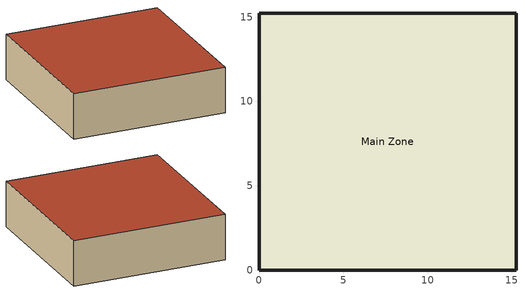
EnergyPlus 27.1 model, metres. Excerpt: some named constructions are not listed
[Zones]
Main Zone
 floor adiabatic (FLOOR): 15.24,0 0,0 0,15.24 15.24,15.24 z0
 wall outside (R13WALL): 0,0 15.24,0 15.24,15.24 0,15.24 0,0 z0:4.57
 roof outside (ROOF31): 0,15.24 0,0 15.24,0 15.24,15.24 z4.57
[Table:IndependentVariable]
Mode5_Toa: Cubic, Linear, -20, 100, Dimensionless, 12.1111, 17.33055, 22.55
Mode5_Woa: Cubic, Linear, 0, 0.03, Dimensionless, 0.00757, 0.00835, 0.00851, 0.00978, 0.01176, 0.012
Mode5_Tra: Cubic, Linear, -20, 100, Dimensionless, -100, 0, 100
Mode5_Wra: Cubic, Linear, 0, 0.03, Dimensionless, -100, 0, 100
Mode5_Ma: Cubic, Linear, 0, 1, Dimensionless, 2.19992, 2.60876, 3.0176
Mode5_OAF: Cubic, Linear, 0, 1, Dimensionless, -100, 0, 100
[Table:IndependentVariableList]
Mode5_IndependentVariableList: Mode5_Toa, Mode5_Woa, Mode5_Tra, Mode5_Wra, Mode5_Ma, Mode5_OAF
[Table:Lookup]
Mode5_Power_lookup: Mode5_IndependentVariableList, DivisorOnly, 3.0176, -9999, 9999, Dimensionless, 3497.62, 3497.62, 3497.62, 3466.13, 3466.13, 3466.13, 3434.63, 3434.63, 3434.63, 3497.62, 3497.62, 3497.62, 3466.13, 3466.13, 3466.13, 3434.63, 3434.63, 3434.63, 3497.62, 3497.62, 3497.62, 3466.13, 3466.13, 3466.13, 3434.63, 3434.63, 3434.63, 3497.62, 3497.62, 3497.62, 3466.13, 3466.13, 3466.13, 3434.63, 3434.63, 3434.63, 3497.62, 3497.62, 3497.62, 3466.13, 3466.13, 3466.13, 3434.63, 3434.63, 3434.63, 3497.62, 3497.62, 3497.62, 3466.13, 3466.13, 3466.13, 3434.63, 3434.63, 3434.63, 3497.62, 3497.62, 3497.62, 3466.13, 3466.13, 3466.13, 3434.63, 3434.63, 3434.63, 3497.62, 3497.62, 3497.62, 3466.13, 3466.13, 3466.13, 3434.63, 3434.63, 3434.63, 3497.62, 3497.62, 3497.62, 3466.13, 3466.13, 3466.13, 3434.63, 3434.63, 3434.63, 3503.17, 3503.17, 3503.17, 3471.67, 3471.67, 3471.67, 3440.18, 3440.18, 3440.18, 3503.17, 3503.17, 3503.17, 3471.67, 3471.67, 3471.67, 3440.18, 3440.18, 3440.18, 3503.17, 3503.17, 3503.17, 3471.67, 3471.67, 3471.67, 3440.18, 3440.18, 3440.18, 3503.17, 3503.17, 3503.17, 3471.67, 3471.67, 3471.67, 3440.18, 3440.18, 3440.18, 3503.17, 3503.17, 3503.17, 3471.67, 3471.67, 3471.67, 3440.18, 3440.18, 3440.18, 3503.17, 3503.17, 3503.17, 3471.67, 3471.67, 3471.67, 3440.18, 3440.18, 3440.18, 3503.17, 3503.17, 3503.17, 3471.67, 3471.67, 3471.67, 3440.18, 3440.18, 3440.18, 3503.17, 3503.17, 3503.17, 3471.67, 3471.67, 3471.67, 3440.18, 3440.18, 3440.18, 3503.17, 3503.17, 3503.17, 3471.67, 3471.67, 3471.67, 3440.18, 3440.18, 3440.18, 3504.28, 3504.28, 3504.28, 3472.79, 3472.79, 3472.79, 3441.29, 3441.29, 3441.29, 3504.28, 3504.28, 3504.28, 3472.79, 3472.79, 3472.79, 3441.29, 3441.29, 3441.29, 3504.28, 3504.28, 3504.28, 3472.79, 3472.79, 3472.79, 3441.29, 3441.29, 3441.29, 3504.28, 3504.28, 3504.28, 3472.79, 3472.79, 3472.79, 3441.29, 3441.29, 3441.29, 3504.28, 3504.28, 3504.28, 3472.79, 3472.79, 3472.79, 3441.29, 3441.29, 3441.29, 3504.28, 3504.28, 3504.28, 3472.79, 3472.79, 3472.79, 3441.29, 3441.29, 3441.29, 3504.28, 3504.28, 3504.28, 3472.79, 3472.79, 3472.79, 3441.29, 3441.29, 3441.29, 3504.28, 3504.28, 3504.28, 3472.79, 3472.79, 3472.79, 3441.29, 3441.29, 3441.29, 3504.28, 3504.28, 3504.28, 3472.79, 3472.79, 3472.79, 3441.29, 3441.29, 3441.29, 3513.26, 3513.26, 3513.26, 3481.76, 3481.76, 3481.76, 3450.27, 3450.27, 3450.27, 3513.26, 3513.26, 3513.26, 3481.76, 3481.76, 3481.76, 3450.27, 3450.27, 3450.27, 3513.26, 3513.26, 3513.26, 3481.76, 3481.76, 3481.76, 3450.27, 3450.27, 3450.27, 3513.26, 3513.26, 3513.26, 3481.76, 3481.76, 3481.76, 3450.27, 3450.27, 3450.27, 3513.26, 3513.26, 3513.26, 3481.76, 3481.76, 3481.76, 3450.27, 3450.27, 3450.27, 3513.26, 3513.26, 3513.26, 3481.76, 3481.76, 3481.76, 3450.27, 3450.27, 3450.27, 3513.26, 3513.26, 3513.26, 3481.76, 3481.76, 3481.76, 3450.27, 3450.27, 3450.27, 3513.26, 3513.26, 3513.26, 3481.76, 3481.76, 3481.76, 3450.27, 3450.27, 3450.27, 3513.26, 3513.26, 3513.26, 3481.76, 3481.76, 3481.76, 3450.27, 3450.27, 3450.27, 3527.25, 3527.25, 3527.25, 3495.75, 3495.75, 3495.75, 3464.26, 3464.26, 3464.26, 3527.25, 3527.25, 3527.25, 3495.75, 3495.75, 3495.75, 3464.26, 3464.26, 3464.26, 3527.25, 3527.25, 3527.25, 3495.75, 3495.75, 3495.75, 3464.26, 3464.26, 3464.26, 3527.25, 3527.25, 3527.25, 3495.75, 3495.75, 3495.75, 3464.26, 3464.26, 3464.26, 3527.25, 3527.25, 3527.25, 3495.75, 3495.75, 3495.75, 3464.26, 3464.26, 3464.26, 3527.25, 3527.25, 3527.25, 3495.75, 3495.75, 3495.75, 3464.26, 3464.26, 3464.26, 3527.25, 3527.25, 3527.25, 3495.75, 3495.75, 3495.75, 3464.26, 3464.26, 3464.26, 3527.25, 3527.25, 3527.25, 3495.75, 3495.75, 3495.75, 3464.26, 3464.26, 3464.26, 3527.25, 3527.25, 3527.25, 3495.75, 3495.75, 3495.75, 3464.26, 3464.26, 3464.26, 3528.94, 3528.94, 3528.94, 3497.45, 3497.45, 3497.45, 3465.95, 3465.95, 3465.95, 3528.94, 3528.94, 3528.94, 3497.45, 3497.45, 3497.45, 3465.95, 3465.95, 3465.95, 3528.94, 3528.94, 3528.94, 3497.45, 3497.45, 3497.45, 3465.95, 3465.95, 3465.95, 3528.94, 3528.94, 3528.94, 3497.45, 3497.45, 3497.45, 3465.95, 3465.95, 3465.95, 3528.94, 3528.94, 3528.94, 3497.45, 3497.45, 3497.45, 3465.95, 3465.95, 3465.95, 3528.94, 3528.94, 3528.94, 3497.45, 3497.45, 3497.45, 3465.95, 3465.95, 3465.95, 3528.94, 3528.94, 3528.94, 3497.45, 3497.45, 3497.45, 3465.95, 3465.95, 3465.95, 3528.94, 3528.94, 3528.94, 3497.45, 3497.45, 3497.45, 3465.95, 3465.95, 3465.95, 3528.94, 3528.94, 3528.94, 3497.45, 3497.45, 3497.45, 3465.95, 3465.95, 3465.95, 3446.55, 3446.55, 3446.55, 3415.06, 3415.06, 3415.06, 3383.56, 3383.56, 3383.56, 3446.55, 3446.55, 3446.55, 3415.06, 3415.06, 3415.06, 3383.56, 3383.56, 3383.56, 3446.55, 3446.55, 3446.55, 3415.06, 3415.06, 3415.06, 3383.56, 3383.56, 3383.56, 3446.55, 3446.55, 3446.55, 3415.06, 3415.06, 3415.06, 3383.56, 3383.56, 3383.56, 3446.55, 3446.55, 3446.55, 3415.06, 3415.06, 3415.06, 3383.56, 3383.56, 3383.56, 3446.55, 3446.55, 3446.55, 3415.06, 3415.06, 3415.06, 3383.56, 3383.56, 3383.56, 3446.55, 3446.55, 3446.55, 3415.06, 3415.06, 3415.06, 3383.56, 3383.56, 3383.56, 3446.55, 3446.55, 3446.55, 3415.06, 3415.06, 3415.06, 3383.56, 3383.56, 3383.56, 3446.55, 3446.55, 3446.55, 3415.06, 3415.06, 3415.06, 3383.56, 3383.56, 3383.56, 3452.08, 3452.08, 3452.08, 3420.59, 3420.59, 3420.59, 3389.1, 3389.1, 3389.1, 3452.08, 3452.08, 3452.08, 3420.59, 3420.59, 3420.59, 3389.1, 3389.1, 3389.1, 3452.08, 3452.08, 3452.08, 3420.59, 3420.59, 3420.59, 3389.1, 3389.1, 3389.1, 3452.08, 3452.08, 3452.08, 3420.59, 3420.59, 3420.59, 3389.1, 3389.1, 3389.1, 3452.08, 3452.08, 3452.08, 3420.59, 3420.59, 3420.59, 3389.1, 3389.1, 3389.1, 3452.08, 3452.08, 3452.08, 3420.59, 3420.59, 3420.59, 3389.1, 3389.1, 3389.1, 3452.08, 3452.08, 3452.08, 3420.59, 3420.59, 3420.59, 3389.1, 3389.1, 3389.1, 3452.08, 3452.08, 3452.08, 3420.59, 3420.59, 3420.59, 3389.1, 3389.1, 3389.1, 3452.08, 3452.08, 3452.08, 3420.59, 3420.59, 3420.59, 3389.1, 3389.1, 3389.1, 3453.22, 3453.22, 3453.22, 3421.72, 3421.72, 3421.72, 3390.23, 3390.23, 3390.23, 3453.22, 3453.22, 3453.22, 3421.72, 3421.72, 3421.72, 3390.23, 3390.23, 3390.23, 3453.22, 3453.22, 3453.22, 3421.72, 3421.72, 3421.72, 3390.23, 3390.23, 3390.23, 3453.22, 3453.22, 3453.22, 3421.72, 3421.72, 3421.72, 3390.23, 3390.23, 3390.23, 3453.22, 3453.22, 3453.22, 3421.72, 3421.72, 3421.72, 3390.23, 3390.23, 3390.23, 3453.22, 3453.22, 3453.22, 3421.72, 3421.72, 3421.72, 3390.23, 3390.23, 3390.23, 3453.22, 3453.22, 3453.22, 3421.72, 3421.72, 3421.72, 3390.23, 3390.23, 3390.23, 3453.22, 3453.22, 3453.22, 3421.72, 3421.72, 3421.72, 3390.23, 3390.23, 3390.23, 3453.22, 3453.22, 3453.22, 3421.72, 3421.72, 3421.72, 3390.23, 3390.23, 3390.23, 3462.21, 3462.21, 3462.21, 3430.72, 3430.72, 3430.72, 3399.22, 3399.22, 3399.22, 3462.21, 3462.21, 3462.21, 3430.72, 3430.72, 3430.72, 3399.22, 3399.22, 3399.22, 3462.21, 3462.21, 3462.21, 3430.72, 3430.72, 3430.72, 3399.22, 3399.22, 3399.22, 3462.21, 3462.21, 3462.21, 3430.72, 3430.72, 3430.72, 3399.22, 3399.22, 3399.22, 3462.21, 3462.21, 3462.21, 3430.72, 3430.72, 3430.72, 3399.22, 3399.22, 3399.22, 3462.21, 3462.21, 3462.21, 3430.72, 3430.72, 3430.72, 3399.22, 3399.22, 3399.22, 3462.21, 3462.21, 3462.21, 3430.72, 3430.72, 3430.72, 3399.22, 3399.22, 3399.22, 3462.21, 3462.21, 3462.21, 3430.72, 3430.72, 3430.72, 3399.22, 3399.22, 3399.22, 3462.21, 3462.21, 3462.21, 3430.72, 3430.72, 3430.72, 3399.22, 3399.22, 3399.22, 3476.16, 3476.16, 3476.16, 3444.67, 3444.67, 3444.67, 3413.17, 3413.17, 3413.17, 3476.16, 3476.16, 3476.16, 3444.67, 3444.67, 3444.67, 3413.17, 3413.17, 3413.17, 3476.16, 3476.16, 3476.16, 3444.67, 3444.67, 3444.67, 3413.17, 3413.17, 3413.17, 3476.16, 3476.16, 3476.16, 3444.67, 3444.67, 3444.67, 3413.17, 3413.17, 3413.17, 3476.16, 3476.16, 3476.16, 3444.67, 3444.67, 3444.67, 3413.17, 3413.17, 3413.17, 3476.16, 3476.16, 3476.16, 3444.67, 3444.67, 3444.67, 3413.17, 3413.17, 3413.17, 3476.16, 3476.16, 3476.16, 3444.67, 3444.67, 3444.67, 3413.17, 3413.17, 3413.17, 3476.16, 3476.16, 3476.16, 3444.67, 3444.67, 3444.67, 3413.17, 3413.17, 3413.17, 3476.16, 3476.16, 3476.16, 3444.67, 3444.67, 3444.67, 3413.17, 3413.17, 3413.17, 3477.87, 3477.87, 3477.87, 3446.38, 3446.38, 3446.38, 3414.89, 3414.89, 3414.89, 3477.87, 3477.87, 3477.87, 3446.38, 3446.38, 3446.38, 3414.89, 3414.89, 3414.89, 3477.87, 3477.87, 3477.87, 3446.38, 3446.38, 3446.38, 3414.89, 3414.89, 3414.89, 3477.87, 3477.87, 3477.87, 3446.38, 3446.38, 3446.38, 3414.89, 3414.89, 3414.89, 3477.87, 3477.87, 3477.87, 3446.38, 3446.38, 3446.38, 3414.89, 3414.89, 3414.89, 3477.87, 3477.87, 3477.87, 3446.38, 3446.38, 3446.38, 3414.89, 3414.89, 3414.89, 3477.87, 3477.87, 3477.87, 3446.38, 3446.38, 3446.38, 3414.89, 3414.89, 3414.89, 3477.87, 3477.87, 3477.87, 3446.38, 3446.38, 3446.38, 3414.89, 3414.89, 3414.89, 3477.87, 3477.87, 3477.87, 3446.38, 3446.38, 3446.38, 3414.89, 3414.89, 3414.89, 3395.51, 3395.51, 3395.51, 3364.01, 3364.01, 3364.01, 3332.52, 3332.52, 3332.52, 3395.51, 3395.51, 3395.51, 3364.01, 3364.01, 3364.01, 3332.52, 3332.52, 3332.52, 3395.51, 3395.51, 3395.51, 3364.01, 3364.01, 3364.01, 3332.52, 3332.52, 3332.52, 3395.51, 3395.51, 3395.51, 3364.01, 3364.01, 3364.01, 3332.52, 3332.52, 3332.52, 3395.51, 3395.51, 3395.51, 3364.01, 3364.01, 3364.01, 3332.52, 3332.52, 3332.52, 3395.51, 3395.51, 3395.51, 3364.01, 3364.01, 3364.01, 3332.52, 3332.52, 3332.52, 3395.51, 3395.51, 3395.51, 3364.01, 3364.01, 3364.01, 3332.52, 3332.52, 3332.52, 3395.51, 3395.51, 3395.51, 3364.01, 3364.01, 3364.01, 3332.52, 3332.52, 3332.52, 3395.51, 3395.51, 3395.51, 3364.01, 3364.01, 3364.01, 3332.52, 3332.52, 3332.52, 3401.02, 3401.02, 3401.02, 3369.52, 3369.52, 3369.52, 3338.03, 3338.03, 3338.03, 3401.02, 3401.02, 3401.02, 3369.52, 3369.52, 3369.52, 3338.03, 3338.03, 3338.03, 3401.02, 3401.02, 3401.02, 3369.52, 3369.52, 3369.52, 3338.03, 3338.03, 3338.03, 3401.02, 3401.02, 3401.02, 3369.52, 3369.52, 3369.52, 3338.03, 3338.03, 3338.03, 3401.02, 3401.02, 3401.02, 3369.52, 3369.52, 3369.52, 3338.03, 3338.03, 3338.03, 3401.02, 3401.02, 3401.02, 3369.52, 3369.52, 3369.52, 3338.03, 3338.03, 3338.03, 3401.02, 3401.02, 3401.02, 3369.52, 3369.52, 3369.52, 3338.03, 3338.03, 3338.03, 3401.02, 3401.02, 3401.02, 3369.52, 3369.52, 3369.52, 3338.03, 3338.03, 3338.03, 3401.02, 3401.02, 3401.02, 3369.52, 3369.52, 3369.52, 3338.03, 3338.03, 3338.03, 3402.14, 3402.14, 3402.14, 3370.65, 3370.65, 3370.65, 3339.16, 3339.16, 3339.16, 3402.14, 3402.14, 3402.14, 3370.65, 3370.65, 3370.65, 3339.16, 3339.16, 3339.16, 3402.14, 3402.14, 3402.14, 3370.65, 3370.65, 3370.65, 3339.16, 3339.16, 3339.16, 3402.14, 3402.14, 3402.14, 3370.65, 3370.65, 3370.65, 3339.16, 3339.16, 3339.16, 3402.14, 3402.14, 3402.14, 3370.65, 3370.65, 3370.65, 3339.16, 3339.16, 3339.16, 3402.14, 3402.14, 3402.14, 3370.65, 3370.65, 3370.65, 3339.16, 3339.16, 3339.16, 3402.14, 3402.14, 3402.14, 3370.65, 3370.65, 3370.65, 3339.16, 3339.16, 3339.16, 3402.14, 3402.14, 3402.14, 3370.65, 3370.65, 3370.65, 3339.16, 3339.16, 3339.16, 3402.14, 3402.14, 3402.14, 3370.65, 3370.65, 3370.65, 3339.16, 3339.16, 3339.16, 3411.14, 3411.14, 3411.14, 3379.65, 3379.65, 3379.65, 3348.15, 3348.15, 3348.15, 3411.14, 3411.14, 3411.14, 3379.65, 3379.65, 3379.65, 3348.15, 3348.15, 3348.15, 3411.14, 3411.14, 3411.14, 3379.65, 3379.65, 3379.65, 3348.15, 3348.15, 3348.15, 3411.14, 3411.14, 3411.14, 3379.65, 3379.65, 3379.65, 3348.15, 3348.15, 3348.15, 3411.14, 3411.14, 3411.14, 3379.65, 3379.65, 3379.65, 3348.15, 3348.15, 3348.15, 3411.14, 3411.14, 3411.14, 3379.65, 3379.65, 3379.65, 3348.15, 3348.15, 3348.15, 3411.14, 3411.14, 3411.14, 3379.65, 3379.65, 3379.65, 3348.15, 3348.15, 3348.15, 3411.14, 3411.14, 3411.14, 3379.65, 3379.65, 3379.65, 3348.15, 3348.15, 3348.15, 3411.14, 3411.14, 3411.14, 3379.65, 3379.65, 3379.65, 3348.15, 3348.15, 3348.15, 3425.11, 3425.11, 3425.11, 3393.62, 3393.62, 3393.62, 3362.12, 3362.12, 3362.12, 3425.11, 3425.11, 3425.11, 3393.62, 3393.62, 3393.62, 3362.12, 3362.12, 3362.12, 3425.11, 3425.11, 3425.11, 3393.62, 3393.62, 3393.62, 3362.12, 3362.12, 3362.12, 3425.11, 3425.11, 3425.11, 3393.62, 3393.62, 3393.62, 3362.12, 3362.12, 3362.12, 3425.11, 3425.11, 3425.11, 3393.62, 3393.62, 3393.62, 3362.12, 3362.12, 3362.12, 3425.11, 3425.11, 3425.11, 3393.62, 3393.62, 3393.62, 3362.12, 3362.12, 3362.12, 3425.11, 3425.11, 3425.11, 3393.62, 3393.62, 3393.62, 3362.12, 3362.12, 3362.12, 3425.11, 3425.11, 3425.11, 3393.62, 3393.62, 3393.62, 3362.12, 3362.12, 3362.12, 3425.11, 3425.11, 3425.11, 3393.62, 3393.62, 3393.62, 3362.12, 3362.12, 3362.12, 3426.8, 3426.8, 3426.8, 3395.3, 3395.3, 3395.3, 3363.81, 3363.81, 3363.81, 3426.8, 3426.8, 3426.8, 3395.3, 3395.3, 3395.3, 3363.81, 3363.81, 3363.81, 3426.8, 3426.8, 3426.8, 3395.3, 3395.3, 3395.3, 3363.81, 3363.81, 3363.81, 3426.8, 3426.8, 3426.8, 3395.3, 3395.3, 3395.3, 3363.81, 3363.81, 3363.81, 3426.8, 3426.8, 3426.8, 3395.3, 3395.3, 3395.3, 3363.81, 3363.81, 3363.81, 3426.8, 3426.8, 3426.8, 3395.3, 3395.3, 3395.3, 3363.81, 3363.81, 3363.81, 3426.8, 3426.8, 3426.8, 3395.3, 3395.3, 3395.3, 3363.81, 3363.81, 3363.81, 3426.8, 3426.8, 3426.8, 3395.3, 3395.3, 3395.3, 3363.81, 3363.81, 3363.81, 3426.8, 3426.8, 3426.8, 3395.3, 3395.3, 3395.3, 3363.81, 3363.81, 3363.81
Mode5_FanPower_lookup: Mode5_IndependentVariableList, DivisorOnly, 3.0176, -9999, 9999, Dimensionless, 3250, 3250, 3250, 3250, 3250, 3250, 3250, 3250, 3250, 3250, 3250, 3250, 3250, 3250, 3250, 3250, 3250, 3250, 3250, 3250, 3250, 3250, 3250, 3250, 3250, 3250, 3250, 3250, 3250, 3250, 3250, 3250, 3250, 3250, 3250, 3250, 3250, 3250, 3250, 3250, 3250, 3250, 3250, 3250, 3250, 3250, 3250, 3250, 3250, 3250, 3250, 3250, 3250, 3250, 3250, 3250, 3250, 3250, 3250, 3250, 3250, 3250, 3250, 3250, 3250, 3250, 3250, 3250, 3250, 3250, 3250, 3250, 3250, 3250, 3250, 3250, 3250, 3250, 3250, 3250, 3250, 3250, 3250, 3250, 3250, 3250, 3250, 3250, 3250, 3250, 3250, 3250, 3250, 3250, 3250, 3250, 3250, 3250, 3250, 3250, 3250, 3250, 3250, 3250, 3250, 3250, 3250, 3250, 3250, 3250, 3250, 3250, 3250, 3250, 3250, 3250, 3250, 3250, 3250, 3250, 3250, 3250, 3250, 3250, 3250, 3250, 3250, 3250, 3250, 3250, 3250, 3250, 3250, 3250, 3250, 3250, 3250, 3250, 3250, 3250, 3250, 3250, 3250, 3250, 3250, 3250, 3250, 3250, 3250, 3250, 3250, 3250, 3250, 3250, 3250, 3250, 3250, 3250, 3250, 3250, 3250, 3250, 3250, 3250, 3250, 3250, 3250, 3250, 3250, 3250, 3250, 3250, 3250, 3250, 3250, 3250, 3250, 3250, 3250, 3250, 3250, 3250, 3250, 3250, 3250, 3250, 3250, 3250, 3250, 3250, 3250, 3250, 3250, 3250, 3250, 3250, 3250, 3250, 3250, 3250, 3250, 3250, 3250, 3250, 3250, 3250, 3250, 3250, 3250, 3250, 3250, 3250, 3250, 3250, 3250, 3250, 3250, 3250, 3250, 3250, 3250, 3250, 3250, 3250, 3250, 3250, 3250, 3250, 3250, 3250, 3250, 3250, 3250, 3250, 3250, 3250, 3250, 3250, 3250, 3250, 3250, 3250, 3250, 3250, 3250, 3250, 3250, 3250, 3250, 3250, 3250, 3250, 3250, 3250, 3250, 3250, 3250, 3250, 3250, 3250, 3250, 3250, 3250, 3250, 3250, 3250, 3250, 3250, 3250, 3250, 3250, 3250, 3250, 3250, 3250, 3250, 3250, 3250, 3250, 3250, 3250, 3250, 3250, 3250, 3250, 3250, 3250, 3250, 3250, 3250, 3250, 3250, 3250, 3250, 3250, 3250, 3250, 3250, 3250, 3250, 3250, 3250, 3250, 3250, 3250, 3250, 3250, 3250, 3250, 3250, 3250, 3250, 3250, 3250, 3250, 3250, 3250, 3250, 3250, 3250, 3250, 3250, 3250, 3250, 3250, 3250, 3250, 3250, 3250, 3250, 3250, 3250, 3250, 3250, 3250, 3250, 3250, 3250, 3250, 3250, 3250, 3250, 3250, 3250, 3250, 3250, 3250, 3250, 3250, 3250, 3250, 3250, 3250, 3250, 3250, 3250, 3250, 3250, 3250, 3250, 3250, 3250, 3250, 3250, 3250, 3250, 3250, 3250, 3250, 3250, 3250, 3250, 3250, 3250, 3250, 3250, 3250, 3250, 3250, 3250, 3250, 3250, 3250, 3250, 3250, 3250, 3250, 3250, 3250, 3250, 3250, 3250, 3250, 3250, 3250, 3250, 3250, 3250, 3250, 3250, 3250, 3250, 3250, 3250, 3250, 3250, 3250, 3250, 3250, 3250, 3250, 3250, 3250, 3250, 3250, 3250, 3250, 3250, 3250, 3250, 3250, 3250, 3250, 3250, 3250, 3250, 3250, 3250, 3250, 3250, 3250, 3250, 3250, 3250, 3250, 3250, 3250, 3250, 3250, 3250, 3250, 3250, 3250, 3250, 3250, 3250, 3250, 3250, 3250, 3250, 3250, 3250, 3250, 3250, 3250, 3250, 3250, 3250, 3250, 3250, 3250, 3250, 3250, 3250, 3250, 3250, 3250, 3250, 3250, 3250, 3250, 3250, 3250, 3250, 3250, 3250, 3250, 3250, 3250, 3250, 3250, 3250, 3250, 3250, 3250, 3250, 3250, 3250, 3250, 3250, 3250, 3250, 3250, 3250, 3250, 3250, 3250, 3250, 3250, 3250, 3250, 3250, 3250, 3250, 3250, 3250, 3250, 3250, 3250, 3250, 3250, 3250, 3250, 3250, 3250, 3250, 3250, 3250, 3250, 3250, 3250, 3250, 3250, 3250, 3250, 3250, 3250, 3250, 3250, 3250, 3250, 3250, 3250, 3250, 3250, 3250, 3250, 3250, 3250, 3250, 3250, 3250, 3250, 3250, 3250, 3250, 3250, 3250, 3250, 3250, 3250, 3250, 3250, 3250, 3250, 3250, 3250, 3250, 3250, 3250, 3250, 3250, 3250, 3250, 3250, 3250, 3250, 3250, 3250, 3250, 3250, 3250, 3250, 3250, 3250, 3250, 3250, 3250, 3250, 3250, 3250, 3250, 3250, 3250, 3250, 3250, 3250, 3250, 3250, 3250, 3250, 3250, 3250, 3250, 3250, 3250, 3250, 3250, 3250, 3250, 3250, 3250, 3250, 3250, 3250, 3250, 3250, 3250, 3250, 3250, 3250, 3250, 3250, 3250, 3250, 3250, 3250, 3250, 3250, 3250, 3250, 3250, 3250, 3250, 3250, 3250, 3250, 3250, 3250, 3250, 3250, 3250, 3250, 3250, 3250, 3250, 3250, 3250, 3250, 3250, 3250, 3250, 3250, 3250, 3250, 3250, 3250, 3250, 3250, 3250, 3250, 3250, 3250, 3250, 3250, 3250, 3250, 3250, 3250, 3250, 3250, 3250, 3250, 3250, 3250, 3250, 3250, 3250, 3250, 3250, 3250, 3250, 3250, 3250, 3250, 3250, 3250, 3250, 3250, 3250, 3250, 3250, 3250, 3250, 3250, 3250, 3250, 3250, 3250, 3250, 3250, 3250, 3250, 3250, 3250, 3250, 3250, 3250, 3250, 3250, 3250, 3250, 3250, 3250, 3250, 3250, 3250, 3250, 3250, 3250, 3250, 3250, 3250, 3250, 3250, 3250, 3250, 3250, 3250, 3250, 3250, 3250, 3250, 3250, 3250, 3250, 3250, 3250, 3250, 3250, 3250, 3250, 3250, 3250, 3250, 3250, 3250, 3250, 3250, 3250, 3250, 3250, 3250, 3250, 3250, 3250, 3250, 3250, 3250, 3250, 3250, 3250, 3250, 3250, 3250, 3250, 3250, 3250, 3250, 3250, 3250, 3250, 3250, 3250, 3250, 3250, 3250, 3250, 3250, 3250, 3250, 3250, 3250, 3250, 3250, 3250, 3250, 3250, 3250, 3250, 3250, 3250, 3250, 3250, 3250, 3250, 3250, 3250, 3250, 3250, 3250, 3250, 3250, 3250, 3250, 3250, 3250, 3250, 3250, 3250, 3250, 3250, 3250, 3250, 3250, 3250, 3250, 3250, 3250, 3250, 3250, 3250, 3250, 3250, 3250, 3250, 3250, 3250, 3250, 3250, 3250, 3250, 3250, 3250, 3250, 3250, 3250, 3250, 3250, 3250, 3250, 3250, 3250, 3250, 3250, 3250, 3250, 3250, 3250, 3250, 3250, 3250, 3250, 3250, 3250, 3250, 3250, 3250, 3250, 3250, 3250, 3250, 3250, 3250, 3250, 3250, 3250, 3250, 3250, 3250, 3250, 3250, 3250, 3250, 3250, 3250, 3250, 3250, 3250, 3250, 3250, 3250, 3250, 3250, 3250, 3250, 3250, 3250, 3250, 3250, 3250, 3250, 3250, 3250, 3250, 3250, 3250, 3250, 3250, 3250, 3250, 3250, 3250, 3250, 3250, 3250, 3250, 3250, 3250, 3250, 3250, 3250, 3250, 3250, 3250, 3250, 3250, 3250, 3250, 3250, 3250, 3250, 3250, 3250, 3250, 3250, 3250, 3250, 3250, 3250, 3250, 3250, 3250, 3250, 3250, 3250, 3250, 3250, 3250, 3250, 3250, 3250, 3250, 3250, 3250, 3250, 3250, 3250, 3250, 3250, 3250, 3250, 3250, 3250, 3250, 3250, 3250, 3250, 3250, 3250, 3250, 3250, 3250, 3250, 3250, 3250, 3250, 3250, 3250, 3250, 3250, 3250, 3250, 3250, 3250, 3250, 3250, 3250, 3250, 3250, 3250, 3250, 3250, 3250, 3250, 3250, 3250, 3250, 3250, 3250, 3250, 3250, 3250, 3250, 3250, 3250, 3250, 3250, 3250, 3250, 3250, 3250, 3250, 3250, 3250, 3250, 3250, 3250, 3250, 3250, 3250, 3250, 3250, 3250, 3250, 3250, 3250, 3250, 3250, 3250, 3250, 3250, 3250, 3250, 3250, 3250, 3250, 3250, 3250, 3250, 3250, 3250, 3250, 3250, 3250, 3250, 3250, 3250, 3250, 3250, 3250, 3250, 3250, 3250, 3250, 3250, 3250, 3250, 3250, 3250, 3250, 3250, 3250, 3250, 3250, 3250, 3250, 3250, 3250, 3250, 3250, 3250, 3250, 3250, 3250, 3250, 3250, 3250, 3250, 3250, 3250, 3250, 3250, 3250, 3250, 3250, 3250, 3250, 3250, 3250, 3250, 3250, 3250, 3250, 3250, 3250, 3250, 3250, 3250, 3250, 3250, 3250, 3250, 3250, 3250, 3250, 3250, 3250, 3250, 3250, 3250, 3250, 3250, 3250, 3250, 3250, 3250, 3250, 3250, 3250, 3250, 3250, 3250, 3250, 3250, 3250, 3250, 3250, 3250, 3250, 3250, 3250, 3250, 3250, 3250, 3250, 3250, 3250, 3250, 3250, 3250, 3250, 3250, 3250, 3250, 3250, 3250, 3250, 3250, 3250, 3250, 3250, 3250, 3250, 3250, 3250, 3250, 3250, 3250, 3250, 3250, 3250, 3250, 3250, 3250, 3250, 3250, 3250, 3250, 3250, 3250, 3250, 3250, 3250, 3250, 3250, 3250, 3250, 3250, 3250, 3250, 3250, 3250, 3250, 3250, 3250, 3250, 3250, 3250, 3250, 3250, 3250, 3250, 3250, 3250, 3250, 3250, 3250, 3250, 3250, 3250, 3250, 3250, 3250, 3250, 3250, 3250, 3250, 3250, 3250, 3250, 3250, 3250, 3250, 3250, 3250, 3250, 3250, 3250, 3250, 3250, 3250, 3250, 3250, 3250, 3250, 3250, 3250, 3250, 3250, 3250, 3250, 3250, 3250, 3250, 3250, 3250, 3250, 3250, 3250, 3250, 3250, 3250, 3250, 3250, 3250, 3250, 3250, 3250, 3250, 3250, 3250, 3250, 3250, 3250, 3250, 3250, 3250, 3250, 3250, 3250, 3250, 3250, 3250, 3250, 3250, 3250, 3250, 3250, 3250, 3250, 3250, 3250, 3250, 3250, 3250, 3250, 3250, 3250, 3250, 3250, 3250, 3250, 3250, 3250, 3250, 3250, 3250, 3250, 3250, 3250, 3250, 3250, 3250, 3250, 3250, 3250, 3250, 3250, 3250, 3250, 3250, 3250, 3250, 3250, 3250, 3250, 3250, 3250, 3250, 3250, 3250, 3250, 3250, 3250, 3250, 3250, 3250, 3250, 3250, 3250, 3250, 3250, 3250, 3250, 3250, 3250, 3250, 3250, 3250, 3250, 3250, 3250, 3250, 3250, 3250, 3250, 3250, 3250, 3250, 3250, 3250, 3250, 3250, 3250, 3250, 3250, 3250, 3250, 3250, 3250, 3250, 3250, 3250, 3250, 3250, 3250, 3250, 3250, 3250, 3250, 3250, 3250, 3250, 3250, 3250, 3250, 3250, 3250, 3250, 3250, 3250, 3250, 3250, 3250, 3250, 3250, 3250, 3250, 3250, 3250, 3250, 3250, 3250, 3250, 3250, 3250, 3250, 3250, 3250, 3250, 3250, 3250, 3250, 3250, 3250, 3250, 3250, 3250, 3250, 3250, 3250, 3250, 3250, 3250, 3250, 3250, 3250, 3250, 3250, 3250, 3250, 3250, 3250, 3250, 3250, 3250, 3250, 3250, 3250, 3250, 3250, 3250, 3250, 3250, 3250, 3250, 3250, 3250, 3250, 3250, 3250, 3250, 3250, 3250, 3250, 3250, 3250, 3250, 3250, 3250, 3250, 3250, 3250, 3250, 3250, 3250, 3250, 3250, 3250, 3250, 3250, 3250, 3250, 3250, 3250, 3250, 3250, 3250, 3250, 3250, 3250, 3250, 3250, 3250, 3250, 3250, 3250, 3250, 3250, 3250, 3250, 3250, 3250, 3250, 3250, 3250, 3250
Mode5_2ndFuel_lookup: Mode5_IndependentVariableList, DivisorOnly, 3.0176, -9999, 9999, Dimensionless, 52.40363, 52.40363, 52.40363, 60.13861, 60.13861, 60.13861, 67.24552, 67.24552, 67.24552, 52.40363, 52.40363, 52.40363, 60.13861, 60.13861, 60.13861, 67.24552, 67.24552, 67.24552, 52.40363, 52.40363, 52.40363, 60.13861, 60.13861, 60.13861, 67.24552, 67.24552, 67.24552, 52.40363, 52.40363, 52.40363, 60.13861, 60.13861, 60.13861, 67.24552, 67.24552, 67.24552, 52.40363, 52.40363, 52.40363, 60.13861, 60.13861, 60.13861, 67.24552, 67.24552, 67.24552, 52.40363, 52.40363, 52.40363, 60.13861, 60.13861, 60.13861, 67.24552, 67.24552, 67.24552, 52.40363, 52.40363, 52.40363, 60.13861, 60.13861, 60.13861, 67.24552, 67.24552, 67.24552, 52.40363, 52.40363, 52.40363, 60.13861, 60.13861, 60.13861, 67.24552, 67.24552, 67.24552, 52.40363, 52.40363, 52.40363, 60.13861, 60.13861, 60.13861, 67.24552, 67.24552, 67.24552, 52.68406, 52.68406, 52.68406, 60.47115, 60.47115, 60.47115, 67.63018, 67.63018, 67.63018, 52.68406, 52.68406, 52.68406, 60.47115, 60.47115, 60.47115, 67.63018, 67.63018, 67.63018, 52.68406, 52.68406, 52.68406, 60.47115, 60.47115, 60.47115, 67.63018, 67.63018, 67.63018, 52.68406, 52.68406, 52.68406, 60.47115, 60.47115, 60.47115, 67.63018, 67.63018, 67.63018, 52.68406, 52.68406, 52.68406, 60.47115, 60.47115, 60.47115, 67.63018, 67.63018, 67.63018, 52.68406, 52.68406, 52.68406, 60.47115, 60.47115, 60.47115, 67.63018, 67.63018, 67.63018, 52.68406, 52.68406, 52.68406, 60.47115, 60.47115, 60.47115, 67.63018, 67.63018, 67.63018, 52.68406, 52.68406, 52.68406, 60.47115, 60.47115, 60.47115, 67.63018, 67.63018, 67.63018, 52.68406, 52.68406, 52.68406, 60.47115, 60.47115, 60.47115, 67.63018, 67.63018, 67.63018, 52.84527, 52.84527, 52.84527, 60.32884, 60.32884, 60.32884, 67.8124, 67.8124, 67.8124, 52.84527, 52.84527, 52.84527, 60.32884, 60.32884, 60.32884, 67.8124, 67.8124, 67.8124, 52.84527, 52.84527, 52.84527, 60.32884, 60.32884, 60.32884, 67.8124, 67.8124, 67.8124, 52.84527, 52.84527, 52.84527, 60.32884, 60.32884, 60.32884, 67.8124, 67.8124, 67.8124, 52.84527, 52.84527, 52.84527, 60.32884, 60.32884, 60.32884, 67.8124, 67.8124, 67.8124, 52.84527, 52.84527, 52.84527, 60.32884, 60.32884, 60.32884, 67.8124, 67.8124, 67.8124, 52.84527, 52.84527, 52.84527, 60.32884, 60.32884, 60.32884, 67.8124, 67.8124, 67.8124, 52.84527, 52.84527, 52.84527, 60.32884, 60.32884, 60.32884, 67.8124, 67.8124, 67.8124, 52.84527, 52.84527, 52.84527, 60.32884, 60.32884, 60.32884, 67.8124, 67.8124, 67.8124, 53.29926, 53.29926, 53.29926, 60.8672, 60.8672, 60.8672, 68.43513, 68.43513, 68.43513, 53.29926, 53.29926, 53.29926, 60.8672, 60.8672, 60.8672, 68.43513, 68.43513, 68.43513, 53.29926, 53.29926, 53.29926, 60.8672, 60.8672, 60.8672, 68.43513, 68.43513, 68.43513, 53.29926, 53.29926, 53.29926, 60.8672, 60.8672, 60.8672, 68.43513, 68.43513, 68.43513, 53.29926, 53.29926, 53.29926, 60.8672, 60.8672, 60.8672, 68.43513, 68.43513, 68.43513, 53.29926, 53.29926, 53.29926, 60.8672, 60.8672, 60.8672, 68.43513, 68.43513, 68.43513, 53.29926, 53.29926, 53.29926, 60.8672, 60.8672, 60.8672, 68.43513, 68.43513, 68.43513, 53.29926, 53.29926, 53.29926, 60.8672, 60.8672, 60.8672, 68.43513, 68.43513, 68.43513, 53.29926, 53.29926, 53.29926, 60.8672, 60.8672, 60.8672, 68.43513, 68.43513, 68.43513, 54.00706, 54.00706, 54.00706, 61.70653, 61.70653, 61.70653, 69.40601, 69.40601, 69.40601, 54.00706, 54.00706, 54.00706, 61.70653, 61.70653, 61.70653, 69.40601, 69.40601, 69.40601, 54.00706, 54.00706, 54.00706, 61.70653, 61.70653, 61.70653, 69.40601, 69.40601, 69.40601, 54.00706, 54.00706, 54.00706, 61.70653, 61.70653, 61.70653, 69.40601, 69.40601, 69.40601, 54.00706, 54.00706, 54.00706, 61.70653, 61.70653, 61.70653, 69.40601, 69.40601, 69.40601, 54.00706, 54.00706, 54.00706, 61.70653, 61.70653, 61.70653, 69.40601, 69.40601, 69.40601, 54.00706, 54.00706, 54.00706, 61.70653, 61.70653, 61.70653, 69.40601, 69.40601, 69.40601, 54.00706, 54.00706, 54.00706, 61.70653, 61.70653, 61.70653, 69.40601, 69.40601, 69.40601, 54.00706, 54.00706, 54.00706, 61.70653, 61.70653, 61.70653, 69.40601, 69.40601, 69.40601, 54.09285, 54.09285, 54.09285, 61.80827, 61.80827, 61.80827, 69.52369, 69.52369, 69.52369, 54.09285, 54.09285, 54.09285, 61.80827, 61.80827, 61.80827, 69.52369, 69.52369, 69.52369, 54.09285, 54.09285, 54.09285, 61.80827, 61.80827, 61.80827, 69.52369, 69.52369, 69.52369, 54.09285, 54.09285, 54.09285, 61.80827, 61.80827, 61.80827, 69.52369, 69.52369, 69.52369, 54.09285, 54.09285, 54.09285, 61.80827, 61.80827, 61.80827, 69.52369, 69.52369, 69.52369, 54.09285, 54.09285, 54.09285, 61.80827, 61.80827, 61.80827, 69.52369, 69.52369, 69.52369, 54.09285, 54.09285, 54.09285, 61.80827, 61.80827, 61.80827, 69.52369, 69.52369, 69.52369, 54.09285, 54.09285, 54.09285, 61.80827, 61.80827, 61.80827, 69.52369, 69.52369, 69.52369, 54.09285, 54.09285, 54.09285, 61.80827, 61.80827, 61.80827, 69.52369, 69.52369, 69.52369, 50.93185, 50.93185, 50.93185, 58.39331, 58.39331, 58.39331, 65.2267, 65.2267, 65.2267, 50.93185, 50.93185, 50.93185, 58.39331, 58.39331, 58.39331, 65.2267, 65.2267, 65.2267, 50.93185, 50.93185, 50.93185, 58.39331, 58.39331, 58.39331, 65.2267, 65.2267, 65.2267, 50.93185, 50.93185, 50.93185, 58.39331, 58.39331, 58.39331, 65.2267, 65.2267, 65.2267, 50.93185, 50.93185, 50.93185, 58.39331, 58.39331, 58.39331, 65.2267, 65.2267, 65.2267, 50.93185, 50.93185, 50.93185, 58.39331, 58.39331, 58.39331, 65.2267, 65.2267, 65.2267, 50.93185, 50.93185, 50.93185, 58.39331, 58.39331, 58.39331, 65.2267, 65.2267, 65.2267, 50.93185, 50.93185, 50.93185, 58.39331, 58.39331, 58.39331, 65.2267, 65.2267, 65.2267, 50.93185, 50.93185, 50.93185, 58.39331, 58.39331, 58.39331, 65.2267, 65.2267, 65.2267, 51.31641, 51.31641, 51.31641, 58.51585, 58.51585, 58.51585, 65.71529, 65.71529, 65.71529, 51.31641, 51.31641, 51.31641, 58.51585, 58.51585, 58.51585, 65.71529, 65.71529, 65.71529, 51.31641, 51.31641, 51.31641, 58.51585, 58.51585, 58.51585, 65.71529, 65.71529, 65.71529, 51.31641, 51.31641, 51.31641, 58.51585, 58.51585, 58.51585, 65.71529, 65.71529, 65.71529, 51.31641, 51.31641, 51.31641, 58.51585, 58.51585, 58.51585, 65.71529, 65.71529, 65.71529, 51.31641, 51.31641, 51.31641, 58.51585, 58.51585, 58.51585, 65.71529, 65.71529, 65.71529, 51.31641, 51.31641, 51.31641, 58.51585, 58.51585, 58.51585, 65.71529, 65.71529, 65.71529, 51.31641, 51.31641, 51.31641, 58.51585, 58.51585, 58.51585, 65.71529, 65.71529, 65.71529, 51.31641, 51.31641, 51.31641, 58.51585, 58.51585, 58.51585, 65.71529, 65.71529, 65.71529, 51.3736, 51.3736, 51.3736, 58.58367, 58.58367, 58.58367, 65.79374, 65.79374, 65.79374, 51.3736, 51.3736, 51.3736, 58.58367, 58.58367, 58.58367, 65.79374, 65.79374, 65.79374, 51.3736, 51.3736, 51.3736, 58.58367, 58.58367, 58.58367, 65.79374, 65.79374, 65.79374, 51.3736, 51.3736, 51.3736, 58.58367, 58.58367, 58.58367, 65.79374, 65.79374, 65.79374, 51.3736, 51.3736, 51.3736, 58.58367, 58.58367, 58.58367, 65.79374, 65.79374, 65.79374, 51.3736, 51.3736, 51.3736, 58.58367, 58.58367, 58.58367, 65.79374, 65.79374, 65.79374, 51.3736, 51.3736, 51.3736, 58.58367, 58.58367, 58.58367, 65.79374, 65.79374, 65.79374, 51.3736, 51.3736, 51.3736, 58.58367, 58.58367, 58.58367, 65.79374, 65.79374, 65.79374, 51.3736, 51.3736, 51.3736, 58.58367, 58.58367, 58.58367, 65.79374, 65.79374, 65.79374, 51.72401, 51.72401, 51.72401, 59.33269, 59.33269, 59.33269, 66.31329, 66.31329, 66.31329, 51.72401, 51.72401, 51.72401, 59.33269, 59.33269, 59.33269, 66.31329, 66.31329, 66.31329, 51.72401, 51.72401, 51.72401, 59.33269, 59.33269, 59.33269, 66.31329, 66.31329, 66.31329, 51.72401, 51.72401, 51.72401, 59.33269, 59.33269, 59.33269, 66.31329, 66.31329, 66.31329, 51.72401, 51.72401, 51.72401, 59.33269, 59.33269, 59.33269, 66.31329, 66.31329, 66.31329, 51.72401, 51.72401, 51.72401, 59.33269, 59.33269, 59.33269, 66.31329, 66.31329, 66.31329, 51.72401, 51.72401, 51.72401, 59.33269, 59.33269, 59.33269, 66.31329, 66.31329, 66.31329, 51.72401, 51.72401, 51.72401, 59.33269, 59.33269, 59.33269, 66.31329, 66.31329, 66.31329, 51.72401, 51.72401, 51.72401, 59.33269, 59.33269, 59.33269, 66.31329, 66.31329, 66.31329, 52.42988, 52.42988, 52.42988, 60.16973, 60.16973, 60.16973, 67.28152, 67.28152, 67.28152, 52.42988, 52.42988, 52.42988, 60.16973, 60.16973, 60.16973, 67.28152, 67.28152, 67.28152, 52.42988, 52.42988, 52.42988, 60.16973, 60.16973, 60.16973, 67.28152, 67.28152, 67.28152, 52.42988, 52.42988, 52.42988, 60.16973, 60.16973, 60.16973, 67.28152, 67.28152, 67.28152, 52.42988, 52.42988, 52.42988, 60.16973, 60.16973, 60.16973, 67.28152, 67.28152, 67.28152, 52.42988, 52.42988, 52.42988, 60.16973, 60.16973, 60.16973, 67.28152, 67.28152, 67.28152, 52.42988, 52.42988, 52.42988, 60.16973, 60.16973, 60.16973, 67.28152, 67.28152, 67.28152, 52.42988, 52.42988, 52.42988, 60.16973, 60.16973, 60.16973, 67.28152, 67.28152, 67.28152, 52.42988, 52.42988, 52.42988, 60.16973, 60.16973, 60.16973, 67.28152, 67.28152, 67.28152, 52.62118, 52.62118, 52.62118, 60.0631, 60.0631, 60.0631, 67.50502, 67.50502, 67.50502, 52.62118, 52.62118, 52.62118, 60.0631, 60.0631, 60.0631, 67.50502, 67.50502, 67.50502, 52.62118, 52.62118, 52.62118, 60.0631, 60.0631, 60.0631, 67.50502, 67.50502, 67.50502, 52.62118, 52.62118, 52.62118, 60.0631, 60.0631, 60.0631, 67.50502, 67.50502, 67.50502, 52.62118, 52.62118, 52.62118, 60.0631, 60.0631, 60.0631, 67.50502, 67.50502, 67.50502, 52.62118, 52.62118, 52.62118, 60.0631, 60.0631, 60.0631, 67.50502, 67.50502, 67.50502, 52.62118, 52.62118, 52.62118, 60.0631, 60.0631, 60.0631, 67.50502, 67.50502, 67.50502, 52.62118, 52.62118, 52.62118, 60.0631, 60.0631, 60.0631, 67.50502, 67.50502, 67.50502, 52.62118, 52.62118, 52.62118, 60.0631, 60.0631, 60.0631, 67.50502, 67.50502, 67.50502, 49.56591, 49.56591, 49.56591, 56.44003, 56.44003, 56.44003, 63.31416, 63.31416, 63.31416, 49.56591, 49.56591, 49.56591, 56.44003, 56.44003, 56.44003, 63.31416, 63.31416, 63.31416, 49.56591, 49.56591, 49.56591, 56.44003, 56.44003, 56.44003, 63.31416, 63.31416, 63.31416, 49.56591, 49.56591, 49.56591, 56.44003, 56.44003, 56.44003, 63.31416, 63.31416, 63.31416, 49.56591, 49.56591, 49.56591, 56.44003, 56.44003, 56.44003, 63.31416, 63.31416, 63.31416, 49.56591, 49.56591, 49.56591, 56.44003, 56.44003, 56.44003, 63.31416, 63.31416, 63.31416, 49.56591, 49.56591, 49.56591, 56.44003, 56.44003, 56.44003, 63.31416, 63.31416, 63.31416, 49.56591, 49.56591, 49.56591, 56.44003, 56.44003, 56.44003, 63.31416, 63.31416, 63.31416, 49.56591, 49.56591, 49.56591, 56.44003, 56.44003, 56.44003, 63.31416, 63.31416, 63.31416, 49.84474, 49.84474, 49.84474, 56.77068, 56.77068, 56.77068, 63.69662, 63.69662, 63.69662, 49.84474, 49.84474, 49.84474, 56.77068, 56.77068, 56.77068, 63.69662, 63.69662, 63.69662, 49.84474, 49.84474, 49.84474, 56.77068, 56.77068, 56.77068, 63.69662, 63.69662, 63.69662, 49.84474, 49.84474, 49.84474, 56.77068, 56.77068, 56.77068, 63.69662, 63.69662, 63.69662, 49.84474, 49.84474, 49.84474, 56.77068, 56.77068, 56.77068, 63.69662, 63.69662, 63.69662, 49.84474, 49.84474, 49.84474, 56.77068, 56.77068, 56.77068, 63.69662, 63.69662, 63.69662, 49.84474, 49.84474, 49.84474, 56.77068, 56.77068, 56.77068, 63.69662, 63.69662, 63.69662, 49.84474, 49.84474, 49.84474, 56.77068, 56.77068, 56.77068, 63.69662, 63.69662, 63.69662, 49.84474, 49.84474, 49.84474, 56.77068, 56.77068, 56.77068, 63.69662, 63.69662, 63.69662, 49.79713, 49.79713, 49.79713, 57.04771, 57.04771, 57.04771, 63.67022, 63.67022, 63.67022, 49.79713, 49.79713, 49.79713, 57.04771, 57.04771, 57.04771, 63.67022, 63.67022, 63.67022, 49.79713, 49.79713, 49.79713, 57.04771, 57.04771, 57.04771, 63.67022, 63.67022, 63.67022, 49.79713, 49.79713, 49.79713, 57.04771, 57.04771, 57.04771, 63.67022, 63.67022, 63.67022, 49.79713, 49.79713, 49.79713, 57.04771, 57.04771, 57.04771, 63.67022, 63.67022, 63.67022, 49.79713, 49.79713, 49.79713, 57.04771, 57.04771, 57.04771, 63.67022, 63.67022, 63.67022, 49.79713, 49.79713, 49.79713, 57.04771, 57.04771, 57.04771, 63.67022, 63.67022, 63.67022, 49.79713, 49.79713, 49.79713, 57.04771, 57.04771, 57.04771, 63.67022, 63.67022, 63.67022, 49.79713, 49.79713, 49.79713, 57.04771, 57.04771, 57.04771, 63.67022, 63.67022, 63.67022, 50.25223, 50.25223, 50.25223, 57.58738, 57.58738, 57.58738, 64.29447, 64.29447, 64.29447, 50.25223, 50.25223, 50.25223, 57.58738, 57.58738, 57.58738, 64.29447, 64.29447, 64.29447, 50.25223, 50.25223, 50.25223, 57.58738, 57.58738, 57.58738, 64.29447, 64.29447, 64.29447, 50.25223, 50.25223, 50.25223, 57.58738, 57.58738, 57.58738, 64.29447, 64.29447, 64.29447, 50.25223, 50.25223, 50.25223, 57.58738, 57.58738, 57.58738, 64.29447, 64.29447, 64.29447, 50.25223, 50.25223, 50.25223, 57.58738, 57.58738, 57.58738, 64.29447, 64.29447, 64.29447, 50.25223, 50.25223, 50.25223, 57.58738, 57.58738, 57.58738, 64.29447, 64.29447, 64.29447, 50.25223, 50.25223, 50.25223, 57.58738, 57.58738, 57.58738, 64.29447, 64.29447, 64.29447, 50.25223, 50.25223, 50.25223, 57.58738, 57.58738, 57.58738, 64.29447, 64.29447, 64.29447, 51.06372, 51.06372, 51.06372, 58.2162, 58.2162, 58.2162, 65.36868, 65.36868, 65.36868, 51.06372, 51.06372, 51.06372, 58.2162, 58.2162, 58.2162, 65.36868, 65.36868, 65.36868, 51.06372, 51.06372, 51.06372, 58.2162, 58.2162, 58.2162, 65.36868, 65.36868, 65.36868, 51.06372, 51.06372, 51.06372, 58.2162, 58.2162, 58.2162, 65.36868, 65.36868, 65.36868, 51.06372, 51.06372, 51.06372, 58.2162, 58.2162, 58.2162, 65.36868, 65.36868, 65.36868, 51.06372, 51.06372, 51.06372, 58.2162, 58.2162, 58.2162, 65.36868, 65.36868, 65.36868, 51.06372, 51.06372, 51.06372, 58.2162, 58.2162, 58.2162, 65.36868, 65.36868, 65.36868, 51.06372, 51.06372, 51.06372, 58.2162, 58.2162, 58.2162, 65.36868, 65.36868, 65.36868, 51.06372, 51.06372, 51.06372, 58.2162, 58.2162, 58.2162, 65.36868, 65.36868, 65.36868, 51.04439, 51.04439, 51.04439, 58.52676, 58.52676, 58.52676, 65.38107, 65.38107, 65.38107, 51.04439, 51.04439, 51.04439, 58.52676, 58.52676, 58.52676, 65.38107, 65.38107, 65.38107, 51.04439, 51.04439, 51.04439, 58.52676, 58.52676, 58.52676, 65.38107, 65.38107, 65.38107, 51.04439, 51.04439, 51.04439, 58.52676, 58.52676, 58.52676, 65.38107, 65.38107, 65.38107, 51.04439, 51.04439, 51.04439, 58.52676, 58.52676, 58.52676, 65.38107, 65.38107, 65.38107, 51.04439, 51.04439, 51.04439, 58.52676, 58.52676, 58.52676, 65.38107, 65.38107, 65.38107, 51.04439, 51.04439, 51.04439, 58.52676, 58.52676, 58.52676, 65.38107, 65.38107, 65.38107, 51.04439, 51.04439, 51.04439, 58.52676, 58.52676, 58.52676, 65.38107, 65.38107, 65.38107, 51.04439, 51.04439, 51.04439, 58.52676, 58.52676, 58.52676, 65.38107, 65.38107, 65.38107
